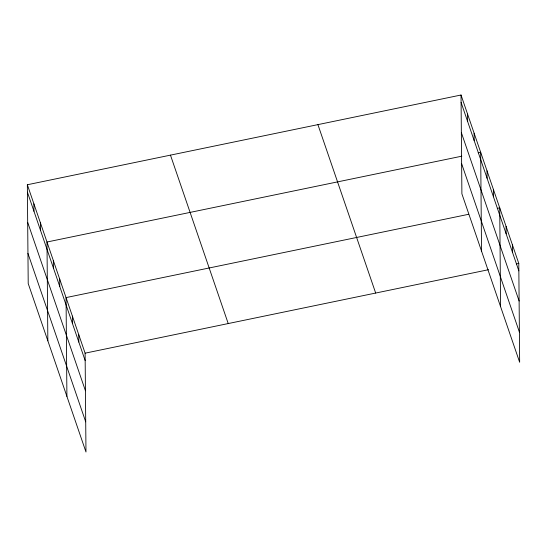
<?xml version="1.0" encoding="UTF-8"?>
<svg xmlns="http://www.w3.org/2000/svg" width="547" height="547" viewBox="0 0 547 547"><rect width="100%" height="100%" fill="white"/><g stroke="black" fill="none" stroke-linecap="round" stroke-linejoin="round"><path stroke-width="0.82" d="M27.35 184.749L85.106 353.171L85.975 451.986L28.212 283.565L27.35 184.749L461.025 95.014L518.788 263.435L519.65 362.251L461.894 193.829L461.025 95.014M461.859 156.168L46.987 242.013L47.849 340.829M478.215 152.784L480.669 152.278L481.531 251.094M468.649 214.287L66.05 297.595L66.912 396.404M497.271 208.366L499.726 207.853L500.587 306.669M85.106 353.171L488.533 269.698M516.334 263.941L518.788 263.435M461.094 102.453L518.85 270.868M461.353 132.606L519.117 301.028M461.627 163.676L519.39 332.091M317.916 124.627L375.673 293.048M170.466 155.136L228.222 323.557M27.412 192.188L85.175 360.61M27.678 222.342L85.435 390.763M27.952 253.411L85.708 421.833M512.436 244.906L512.498 252.345M506.078 226.383L506.146 233.822M493.373 189.33L493.435 196.77M487.021 170.801L487.083 178.24M474.119 133.188L474.187 140.627M467.576 114.104L467.637 121.537M78.754 334.648L78.823 342.08M72.402 316.118L72.471 323.557M59.698 279.066L59.76 286.505M53.339 260.543L53.408 267.975M40.444 222.93L40.505 230.362M33.893 203.84L33.962 211.272"/></g></svg>
